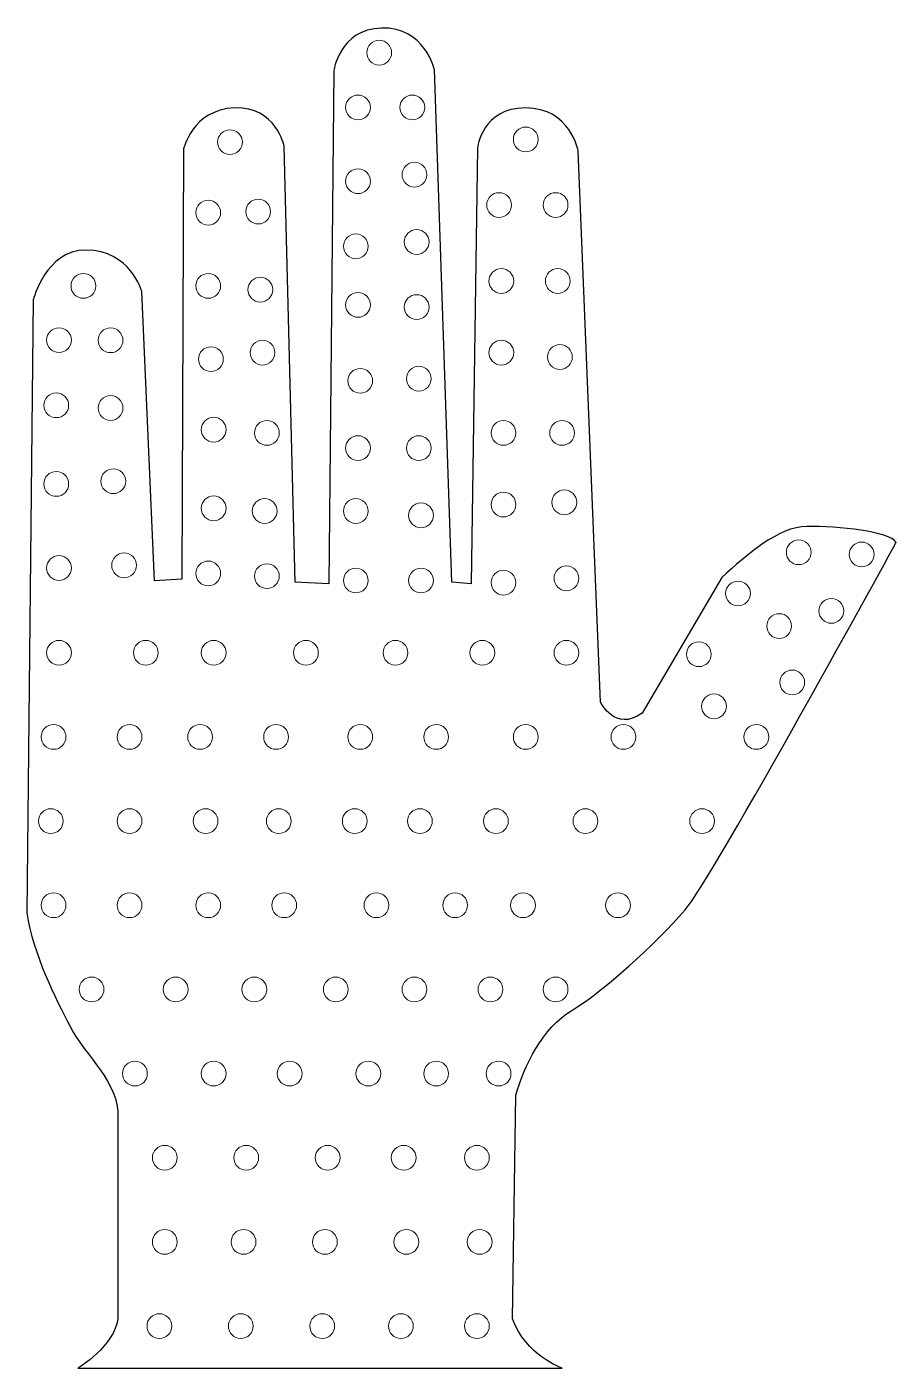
# Model space of a CAD drawing. Header units: millimetres. Extents: x -9 to 152, y 0 to 249.
import ezdxf

# ---------------------------------------------------------------- set-up
doc = ezdxf.new("R2010")
doc.units = ezdxf.units.MM
doc.layers.get('0').update_dxf_attribs({"linetype": 'CONTINUOUS', "true_color": 0xffffff})
doc.layers.add('holes', color=7, linetype='CONTINUOUS', lineweight=0, true_color=0x000000)

# ---------------------------------------------------------------- blocks, each defined once
blk = doc.blocks.new('hole')
blk.add_circle((0, 0), 2.3)

msp = doc.modelspace()

# ---------------------------------------------------------------- linework, layer by layer
at = {"color": 7, "true_color": 0xffffff}
for points in [[(47.45, 240.79), (46.56, 145.6), (40.33, 145.9), (38.25, 226.85)], [(74.13, 226.55), (72.95, 145.6), (69.39, 145.9), (66.13, 241.08)], [(19.57, 226.26), (19.27, 146.49), (14.23, 146.19), (11.86, 199.86)], [(96.97, 123.66), (92.82, 225.96)], [(-8.3, 198.38), (-9.49, 84.51)], [(119.5, 146.78), (104.68, 121.58)], [(80.66, 9.19), (81.25, 50.71)], [(7.41, 46.56), (7.41, 9.19)], [(0, 0), (89.85, 0)], [(0, 0), (0, 0)]]:
    msp.add_lwpolyline(points, dxfattribs=at)
for points in [[(66.13, 241.08), (66.13, 241.08), (64.34, 249.02), (56.34, 248.79)], [(56.34, 248.79), (48.49, 248.57), (47.45, 240.79), (47.45, 240.79)], [(38.25, 226.85), (38.25, 226.85), (36.8, 234.26), (29.06, 233.97)], [(29.06, 233.97), (21.14, 233.66), (19.57, 226.26), (19.57, 226.26)], [(83.03, 233.97), (75.02, 233.97), (74.13, 226.55), (74.13, 226.55)], [(92.82, 225.96), (92.82, 225.96), (91.4, 233.97), (83.03, 233.97)], [(1.48, 207.57), (-5.95, 207.57), (-8.3, 198.38), (-8.3, 198.38)], [(11.86, 199.86), (11.86, 199.86), (9.66, 207.58), (1.48, 207.57)], [(135.22, 156.27), (130.1, 156.26), (123.95, 150.94), (119.5, 146.78)], [(151.83, 153.31), (150.64, 155.38), (141.12, 156.29), (135.22, 156.27)], [(112.68, 85.11), (117.77, 91), (151.83, 153.31), (151.83, 153.31)], [(104.68, 121.58), (99.64, 118.02), (96.97, 123.66), (96.97, 123.66)], [(91.63, 66.42), (97.48, 69.95), (107.05, 78.58), (112.68, 85.11)], [(-9.49, 84.51), (-8.3, 76.8), (-4.21, 68.77), (-1.48, 63.46)], [(81.25, 50.71), (82.73, 56.05), (86.25, 63.18), (91.63, 66.42)], [(-1.48, 63.46), (1.42, 57.79), (7.71, 53.08), (7.41, 46.56)], [(7.41, 9.19), (6.82, 4.15), (0, 0), (0, 0)], [(89.85, 0), (89.85, 0), (83.03, 2.37), (80.66, 9.19)]]:
    msp.add_open_spline(points, degree=3, dxfattribs=at)

# ---------------------------------------------------------------- block references
at = {"layer": 'holes'}
for p in [(55.9, 244.23), (51.97, 234.05), (62.04, 234.05), (28.2, 227.61), (83.09, 228.11), (51.97, 220.36), (62.44, 221.57), (24.17, 214.52), (33.44, 214.72), (78.15, 215.93), (88.63, 215.93), (51.56, 208.27), (62.84, 209.08), (1.01, 200.92), (24.17, 200.92), (33.84, 200.22), (78.56, 201.83), (89.03, 201.83), (51.97, 197.4), (62.84, 196.99), (-3.52, 190.85), (6.04, 190.83), (24.67, 187.32), (34.24, 188.53), (78.56, 188.53), (89.43, 187.73), (52.37, 183.3), (63.25, 183.7), (-4.03, 178.76), (6.04, 178.26), (25.18, 174.23), (35.05, 173.63), (78.96, 173.63), (89.84, 173.63), (51.97, 170.81), (63.25, 170.81), (6.55, 164.66), (-4.03, 164.16), (25.18, 159.63), (78.96, 160.33), (90.24, 160.74), (34.64, 159.13), (51.56, 159.13), (63.65, 158.32), (133.75, 151.47), (145.43, 151.07), (-3.52, 148.55), (8.56, 149.05), (24.17, 147.54), (35.05, 147.04), (51.56, 146.23), (63.65, 146.23), (78.96, 145.83), (90.64, 146.64), (122.47, 143.82), (139.79, 140.59), (130.12, 137.77), (-3.52, 132.81), (12.59, 132.81), (25.18, 132.81), (42.3, 132.81), (58.92, 132.81), (75.03, 132.81), (90.64, 132.81), (115.21, 132.54), (132.54, 127.3), (118.03, 122.87), (-4.53, 117.19), (9.57, 117.19), (22.66, 117.19), (36.76, 117.19), (52.37, 117.19), (66.47, 117.19), (83.09, 117.19), (101.22, 117.19), (125.89, 117.19), (-5.04, 101.56), (9.57, 101.56), (23.67, 101.56), (37.26, 101.56), (51.36, 101.56), (63.45, 101.56), (77.55, 101.56), (94.17, 101.56), (115.82, 101.56), (-4.53, 85.94), (9.57, 85.94), (24.17, 85.94), (38.27, 85.94), (55.39, 85.94), (69.99, 85.94), (82.58, 85.94), (100.21, 85.94), (2.52, 70.31), (18.13, 70.31), (32.73, 70.31), (47.84, 70.31), (62.44, 70.31), (76.54, 70.31), (88.63, 70.31), (10.57, 54.69), (25.18, 54.69), (39.28, 54.69), (53.88, 54.69), (66.47, 54.69), (78.05, 54.69), (16.11, 39.06), (31.22, 39.06), (46.33, 39.06), (60.43, 39.06), (74.02, 39.06), (16.11, 23.44), (30.72, 23.44), (45.82, 23.44), (60.93, 23.44), (74.53, 23.44), (15.11, 7.81), (30.21, 7.81), (45.32, 7.81), (59.92, 7.81), (74.02, 7.81)]:
    msp.add_blockref('hole', p, dxfattribs=at)

doc.saveas('drawing.dxf')
